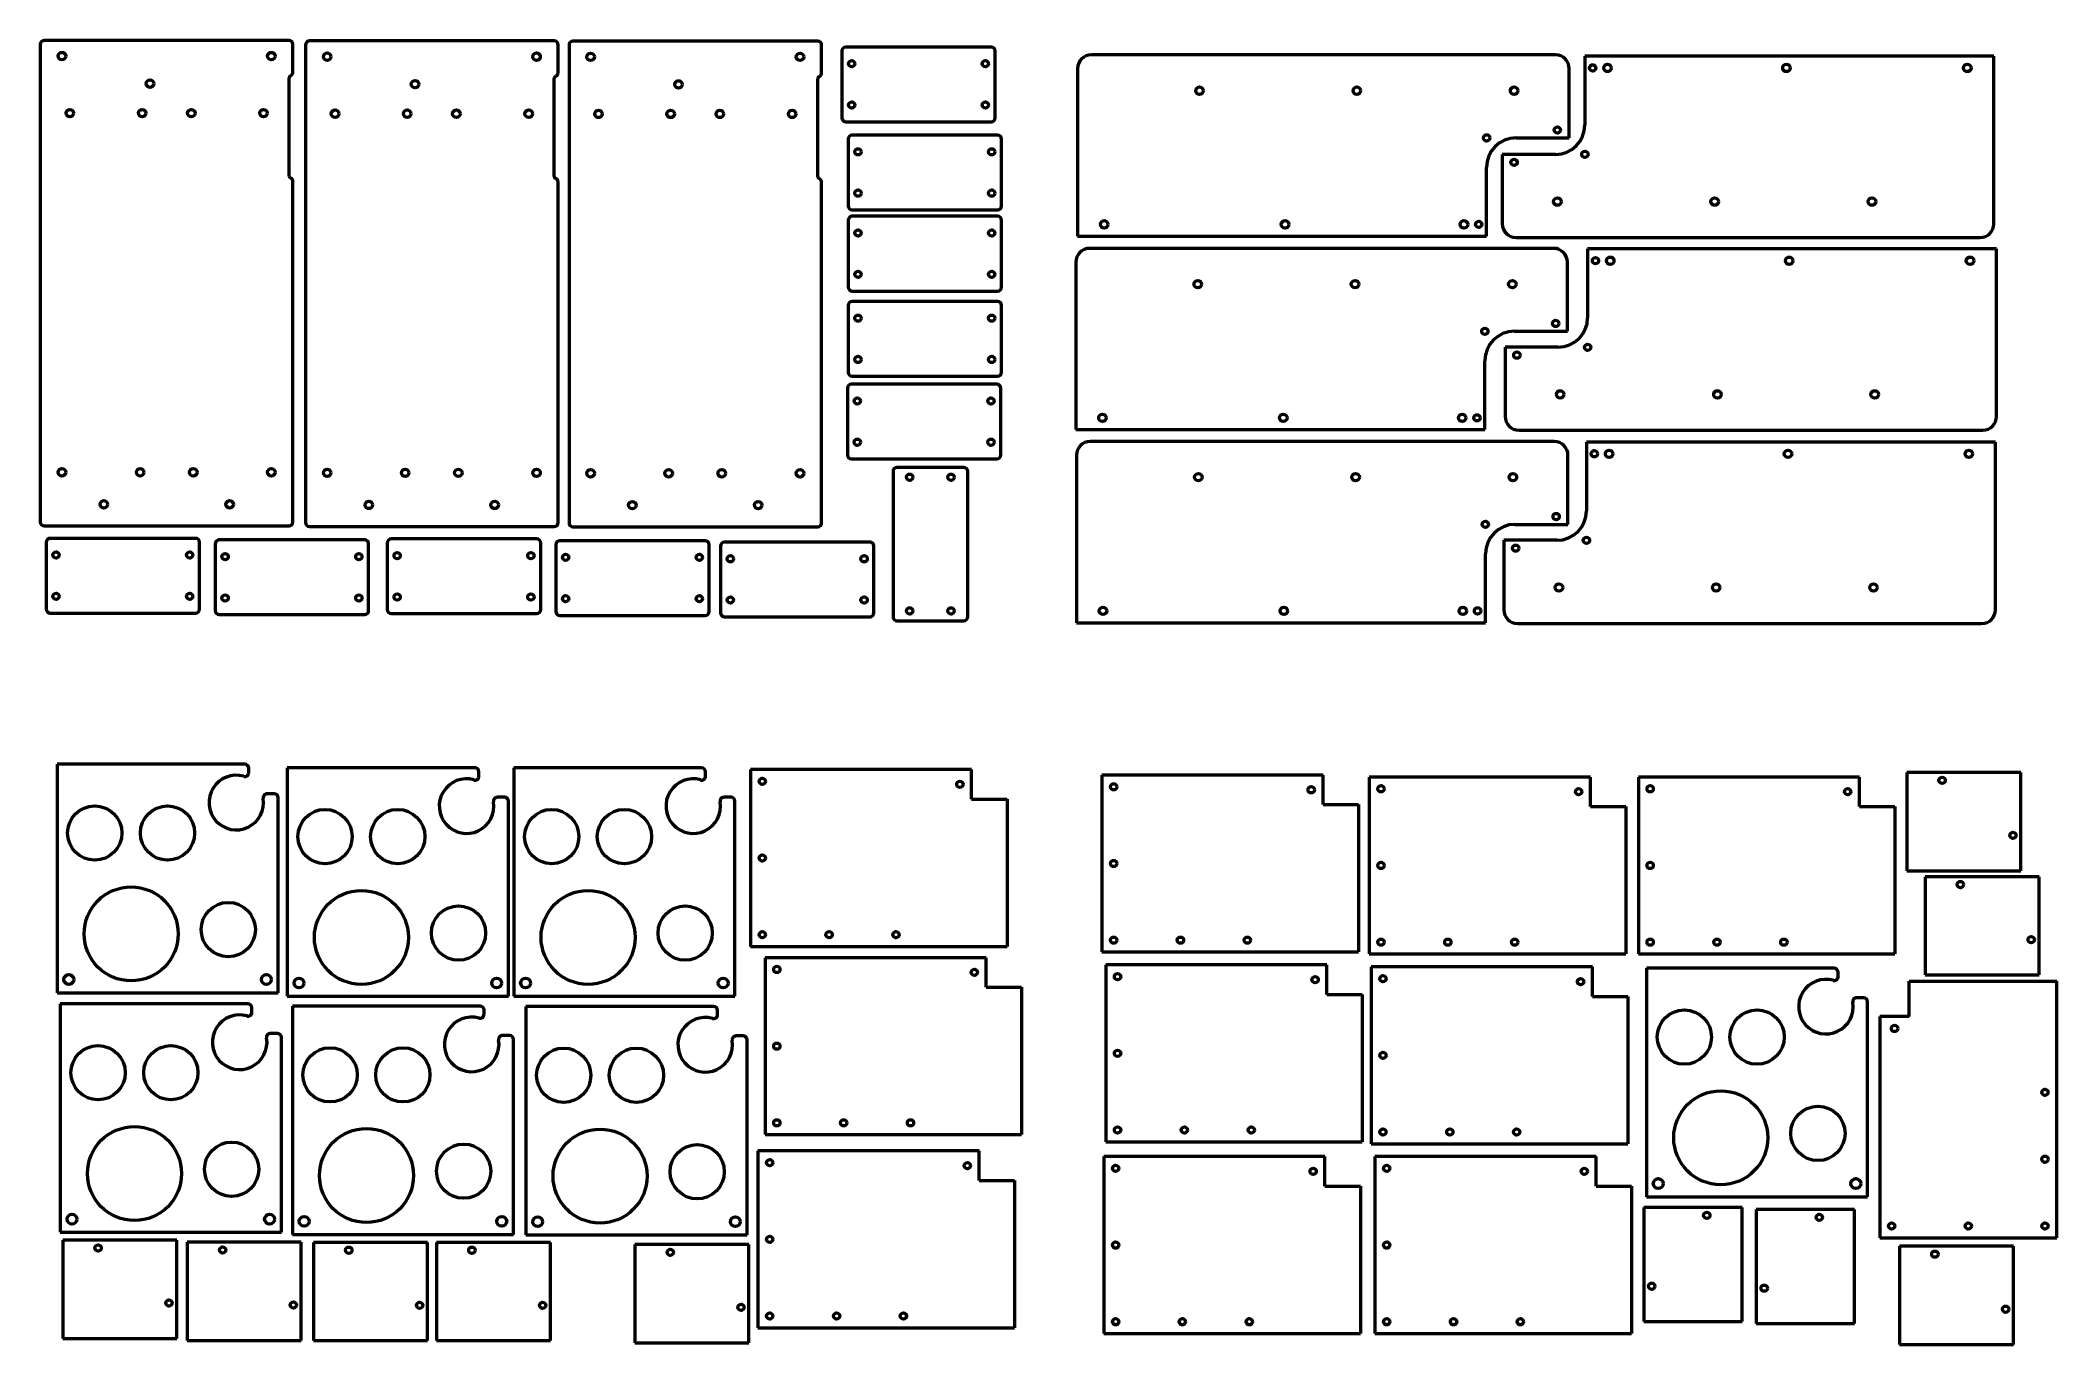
# Model space of a CAD drawing. Header units: millimetres. Extents: x 101 to 1127, y 93 to 757.
import ezdxf

# ---------------------------------------------------------------- set-up
doc = ezdxf.new("R2010")
doc.units = ezdxf.units.MM
doc.layers.add('Visible (ISO)', color=7, linetype='Continuous', lineweight=50)

msp = doc.modelspace()

# ---------------------------------------------------------------- linework, layer by layer
at = {"layer": 'Visible (ISO)'}
for p, q in [((101.2, 754.9), (101.2, 511.9)), ((227.7, 756.9), (103.2, 756.9)), ((229.7, 740.8), (229.7, 754.9)), ((236.1, 754.6), (236.1, 511.6)), ((362.6, 756.6), (238.1, 756.6)), ((364.6, 740.5), (364.6, 754.6)), ((370.1, 754.5), (370.1, 511.5)), ((496.6, 756.5), (372.1, 756.5)), ((498.6, 740.3), (498.6, 754.5)), ((508.9, 751.5), (508.9, 717.5)), ((584.9, 753.5), (510.9, 753.5)), ((586.9, 717.5), (586.9, 751.5)), ((871.8, 749.5), (635.8, 749.5)), ((886.8, 748.9), (886.8, 713.9)), ((1094.8, 748.9), (886.8, 748.9)), ((1094.8, 663.6), (1094.8, 748.9)), ((628.8, 742.5), (628.8, 657.3)), ((878.8, 707.3), (878.8, 742.5)), ((227.7, 687.9), (227.7, 737.9)), ((362.6, 687.6), (362.6, 737.6)), ((496.6, 687.5), (496.6, 737.5)), ((510.9, 715.5), (584.9, 715.5)), ((588.1, 708.7), (514.1, 708.7)), ((512.1, 706.7), (512.1, 672.7)), ((590.1, 672.7), (590.1, 706.7)), ((871.8, 698.9), (844.8, 698.9)), ((844.8, 698.9), (844.8, 663.6)), ((851.8, 707.3), (878.8, 707.3)), ((836.8, 657.3), (836.8, 692.3)), ((229.7, 511.9), (229.7, 685.1)), ((364.6, 511.6), (364.6, 684.8)), ((498.6, 511.5), (498.6, 684.7)), ((514.1, 670.7), (588.1, 670.7)), ((588.1, 667.4), (514.1, 667.4)), ((512.1, 665.4), (512.1, 631.4)), ((590.1, 631.4), (590.1, 665.4)), ((628.8, 657.3), (836.8, 657.3)), ((851.8, 656.6), (1087.8, 656.6)), ((870.9, 651.1), (634.9, 651.1)), ((888.2, 650.8), (888.2, 615.8)), ((1096.2, 650.8), (888.2, 650.8)), ((1096.2, 565.6), (1096.2, 650.8)), ((627.9, 644.1), (627.9, 558.9)), ((877.9, 608.9), (877.9, 644.1)), ((514.1, 629.4), (588.1, 629.4)), ((512.1, 622.1), (512.1, 588.1)), ((588.1, 624.1), (514.1, 624.1)), ((590.1, 588.1), (590.1, 622.1)), ((850.9, 608.9), (877.9, 608.9)), ((873.2, 600.8), (846.2, 600.8)), ((846.2, 600.8), (846.2, 565.6)), ((514.1, 586.1), (588.1, 586.1)), ((835.9, 558.9), (835.9, 593.9)), ((511.7, 580), (511.7, 546)), ((587.7, 582), (513.7, 582)), ((589.7, 546), (589.7, 580)), ((627.9, 558.9), (835.9, 558.9)), ((853.2, 558.6), (1089.2, 558.6)), ((513.7, 544), (587.7, 544)), ((628.2, 545.9), (628.2, 460.7)), ((871.2, 552.9), (635.2, 552.9)), ((878.2, 510.7), (878.2, 545.9)), ((887.6, 552.6), (887.6, 517.6)), ((1095.6, 552.6), (887.6, 552.6)), ((1095.6, 467.3), (1095.6, 552.6)), ((534.9, 537.7), (534.9, 463.7)), ((570.9, 539.7), (536.9, 539.7)), ((572.9, 463.7), (572.9, 537.7)), ((103.2, 509.9), (227.7, 509.9)), ((180.2, 503.6), (106.2, 503.6)), ((266.2, 502.8), (192.2, 502.8)), ((238.1, 509.6), (362.6, 509.6)), ((353.7, 503.3), (279.7, 503.3)), ((372.1, 509.5), (496.6, 509.5)), ((872.6, 502.6), (845.6, 502.6)), ((845.6, 502.6), (845.6, 467.3)), ((851.2, 510.7), (878.2, 510.7)), ((104.2, 501.6), (104.2, 467.6)), ((182.2, 467.6), (182.2, 501.6)), ((190.2, 500.8), (190.2, 466.8)), ((268.2, 466.8), (268.2, 500.8)), ((277.7, 501.3), (277.7, 467.3)), ((355.7, 467.3), (355.7, 501.3)), ((363.4, 500.4), (363.4, 466.4)), ((439.4, 502.4), (365.4, 502.4)), ((441.4, 466.4), (441.4, 500.4)), ((447.2, 499.7), (447.2, 465.7)), ((523.2, 501.7), (449.2, 501.7)), ((525.2, 465.7), (525.2, 499.7)), ((836.2, 460.7), (836.2, 495.7)), ((106.2, 465.6), (180.2, 465.6)), ((192.2, 464.8), (266.2, 464.8)), ((279.7, 465.3), (353.7, 465.3)), ((365.4, 464.4), (439.4, 464.4)), ((449.2, 463.7), (523.2, 463.7)), ((536.9, 461.7), (570.9, 461.7)), ((628.2, 460.7), (836.2, 460.7)), ((852.6, 460.3), (1088.6, 460.3)), ((205.2, 388.7), (109.7, 388.7)), ((109.7, 388.7), (109.7, 272.5)), ((207.2, 384.4), (207.2, 386.7)), ((322.3, 386.9), (226.8, 386.9)), ((226.8, 386.9), (226.8, 270.7)), ((324.3, 382.6), (324.3, 384.9)), ((437.5, 386.9), (342, 386.9)), ((342, 386.9), (342, 270.7)), ((439.5, 382.6), (439.5, 384.9)), ((574.9, 386), (462.4, 386)), ((462.4, 386), (462.4, 296)), ((574.9, 371), (574.9, 386)), ((753.6, 383.2), (641.1, 383.2)), ((641.1, 383.2), (641.1, 293.2)), ((753.6, 368.2), (753.6, 383.2)), ((889.6, 382.2), (777.1, 382.2)), ((777.1, 382.2), (777.1, 292.2)), ((889.6, 367.2), (889.6, 382.2)), ((1026.5, 382.2), (914, 382.2)), ((914, 382.2), (914, 292.2)), ((1026.5, 367.2), (1026.5, 382.2)), ((1108.5, 384.5), (1050.5, 384.5)), ((1050.5, 384.5), (1050.5, 334.5)), ((1108.5, 334.5), (1108.5, 384.5)), ((220.2, 373.7), (216.6, 373.7)), ((222.2, 272.5), (222.2, 371.7)), ((337.3, 371.9), (333.7, 371.9)), ((339.3, 270.7), (339.3, 369.9)), ((452.5, 371.9), (448.9, 371.9)), ((454.5, 270.7), (454.5, 369.9)), ((574.9, 371), (592.9, 371)), ((592.9, 371), (592.9, 296)), ((753.6, 368.2), (771.6, 368.2)), ((771.6, 368.2), (771.6, 293.2)), ((889.6, 367.2), (907.6, 367.2)), ((907.6, 367.2), (907.6, 292.2)), ((1026.5, 367.2), (1044.5, 367.2)), ((1044.5, 367.2), (1044.5, 292.2)), ((1050.5, 334.5), (1108.5, 334.5)), ((1117.8, 331.5), (1059.8, 331.5)), ((1059.8, 331.5), (1059.8, 281.5)), ((1117.8, 281.5), (1117.8, 331.5)), ((462.4, 296), (592.9, 296)), ((582.3, 290.3), (469.8, 290.3)), ((469.8, 290.3), (469.8, 200.3)), ((582.3, 275.3), (582.3, 290.3)), ((641.1, 293.2), (771.6, 293.2)), ((777.1, 292.2), (907.6, 292.2)), ((914, 292.2), (1044.5, 292.2)), ((755.6, 286.6), (643.1, 286.6)), ((643.1, 286.6), (643.1, 196.6)), ((755.6, 271.6), (755.6, 286.6)), ((890.6, 285.6), (778.1, 285.6)), ((778.1, 285.6), (778.1, 195.6)), ((890.6, 270.6), (890.6, 285.6)), ((1013.6, 284.9), (918.1, 284.9)), ((918.1, 284.9), (918.1, 168.7)), ((1015.6, 280.7), (1015.6, 282.9)), ((1051.8, 260.3), (1051.8, 278.3)), ((1051.8, 278.3), (1126.8, 278.3)), ((1059.8, 281.5), (1117.8, 281.5)), ((1126.8, 147.8), (1126.8, 278.3)), ((109.7, 272.5), (222.2, 272.5)), ((206.8, 266.8), (111.3, 266.8)), ((111.3, 266.8), (111.3, 150.6)), ((226.8, 270.7), (339.3, 270.7)), ((342, 270.7), (454.5, 270.7)), ((582.3, 275.3), (600.3, 275.3)), ((600.3, 275.3), (600.3, 200.3)), ((755.6, 271.6), (773.6, 271.6)), ((773.6, 271.6), (773.6, 196.6)), ((890.6, 270.6), (908.6, 270.6)), ((908.6, 270.6), (908.6, 195.6)), ((1028.6, 269.9), (1025, 269.9)), ((1030.6, 168.7), (1030.6, 267.9)), ((208.8, 262.5), (208.8, 264.8)), ((324.9, 265.7), (229.4, 265.7)), ((229.4, 265.7), (229.4, 149.5)), ((326.9, 261.5), (326.9, 263.7)), ((443.7, 265.5), (348.2, 265.5)), ((348.2, 265.5), (348.2, 149.3)), ((445.7, 261.3), (445.7, 263.5)), ((1051.8, 260.3), (1036.8, 260.3)), ((1036.8, 260.3), (1036.8, 147.8)), ((221.8, 251.8), (218.2, 251.8)), ((223.8, 150.6), (223.8, 249.8)), ((339.9, 250.7), (336.3, 250.7)), ((341.9, 149.5), (341.9, 248.7)), ((458.7, 250.5), (455.1, 250.5)), ((460.7, 149.3), (460.7, 248.5)), ((469.8, 200.3), (600.3, 200.3)), ((643.1, 196.6), (773.6, 196.6)), ((778.1, 195.6), (908.6, 195.6)), ((578.7, 192), (466.2, 192)), ((466.2, 192), (466.2, 102)), ((578.7, 177), (578.7, 192)), ((754.6, 189.1), (642.1, 189.1)), ((642.1, 189.1), (642.1, 99.1)), ((754.6, 174.1), (754.6, 189.1)), ((892.5, 189.1), (780, 189.1)), ((780, 189.1), (780, 99.1)), ((892.5, 174.1), (892.5, 189.1)), ((578.7, 177), (596.7, 177)), ((596.7, 177), (596.7, 102)), ((754.6, 174.1), (772.6, 174.1)), ((772.6, 174.1), (772.6, 99.1)), ((892.5, 174.1), (910.5, 174.1)), ((910.5, 174.1), (910.5, 99.1)), ((918.1, 168.7), (1030.6, 168.7)), ((916.8, 163.2), (916.8, 105.2)), ((966.8, 163.2), (916.8, 163.2)), ((966.8, 105.2), (966.8, 163.2)), ((974, 162.2), (974, 104.2)), ((1024, 162.2), (974, 162.2)), ((1024, 104.2), (1024, 162.2)), ((111.3, 150.6), (223.8, 150.6)), ((170.6, 146.6), (112.6, 146.6)), ((112.6, 146.6), (112.6, 96.6)), ((170.6, 96.6), (170.6, 146.6)), ((233.9, 145.6), (175.9, 145.6)), ((175.9, 145.6), (175.9, 95.6)), ((229.4, 149.5), (341.9, 149.5)), ((233.9, 95.6), (233.9, 145.6)), ((298.1, 145.5), (240.1, 145.5)), ((240.1, 145.5), (240.1, 95.5)), ((298.1, 95.5), (298.1, 145.5)), ((360.7, 145.5), (302.7, 145.5)), ((302.7, 145.5), (302.7, 95.5)), ((348.2, 149.3), (460.7, 149.3)), ((360.7, 95.5), (360.7, 145.5)), ((461.6, 144.4), (403.6, 144.4)), ((403.6, 144.4), (403.6, 94.4)), ((461.6, 94.4), (461.6, 144.4)), ((1036.8, 147.8), (1126.8, 147.8)), ((1104.8, 143.5), (1046.8, 143.5)), ((1046.8, 143.5), (1046.8, 93.5)), ((1104.8, 93.5), (1104.8, 143.5)), ((916.8, 105.2), (966.8, 105.2)), ((974, 104.2), (1024, 104.2)), ((112.6, 96.6), (170.6, 96.6)), ((175.9, 95.6), (233.9, 95.6)), ((240.1, 95.5), (298.1, 95.5)), ((302.7, 95.5), (360.7, 95.5)), ((403.6, 94.4), (461.6, 94.4)), ((466.2, 102), (596.7, 102)), ((642.1, 99.1), (772.6, 99.1)), ((780, 99.1), (910.5, 99.1)), ((1046.8, 93.5), (1104.8, 93.5))]:
    msp.add_line(p, q, dxfattribs=at)
for centre, radius in [((112.2, 748.9), 1.9), ((218.7, 748.9), 1.9), ((247.1, 748.6), 1.9), ((353.6, 748.6), 1.9), ((381.1, 748.5), 1.9), ((487.6, 748.5), 1.9), ((513.9, 745), 1.6), ((581.9, 745), 1.6), ((890.8, 742.9), 1.6), ((898.3, 742.9), 1.9), ((989.3, 742.9), 1.9), ((1081.3, 742.9), 1.9), ((157, 734.9), 1.9), ((291.8, 734.6), 1.9), ((425.8, 734.5), 1.9), ((690.8, 731.3), 1.9), ((770.8, 731.3), 1.9), ((850.8, 731.3), 1.9), ((116.2, 719.9), 1.9), ((153, 719.9), 1.9), ((178, 719.9), 1.9), ((214.7, 719.9), 1.9), ((251.1, 719.6), 1.9), ((287.8, 719.6), 1.9), ((312.8, 719.6), 1.9), ((349.6, 719.6), 1.9), ((385.1, 719.5), 1.9), ((421.8, 719.5), 1.9), ((446.8, 719.5), 1.9), ((483.6, 719.5), 1.9), ((513.9, 724), 1.6), ((581.9, 724), 1.6), ((836.8, 707.3), 1.6), ((872.8, 711.3), 1.6), ((517.1, 700.2), 1.6), ((585.1, 700.2), 1.6), ((886.8, 698.9), 1.6), ((850.8, 694.9), 1.6), ((517.1, 679.2), 1.6), ((585.1, 679.2), 1.6), ((872.8, 674.9), 1.9), ((952.8, 674.9), 1.9), ((1032.8, 674.9), 1.9), ((517.1, 658.9), 1.6), ((585.1, 658.9), 1.6), ((642.3, 663.3), 1.9), ((734.3, 663.3), 1.9), ((825.3, 663.3), 1.9), ((832.8, 663.3), 1.6), ((892.2, 644.8), 1.6), ((899.7, 644.8), 1.9), ((990.7, 644.8), 1.9), ((1082.7, 644.8), 1.9), ((517.1, 637.9), 1.6), ((585.1, 637.9), 1.6), ((689.9, 632.9), 1.9), ((769.9, 632.9), 1.9), ((849.9, 632.9), 1.9), ((517.1, 615.6), 1.6), ((585.1, 615.6), 1.6), ((835.9, 608.9), 1.6), ((871.9, 612.9), 1.6), ((517.1, 594.6), 1.6), ((585.1, 594.6), 1.6), ((852.2, 596.8), 1.6), ((888.2, 600.8), 1.6), ((516.7, 573.5), 1.6), ((584.7, 573.5), 1.6), ((874.2, 576.8), 1.9), ((954.2, 576.8), 1.9), ((1034.2, 576.8), 1.9), ((641.4, 564.9), 1.9), ((733.4, 564.9), 1.9), ((824.4, 564.9), 1.9), ((831.9, 564.9), 1.6), ((516.7, 552.5), 1.6), ((584.7, 552.5), 1.6), ((891.6, 546.6), 1.6), ((899.1, 546.6), 1.9), ((990.1, 546.6), 1.9), ((1082.1, 546.6), 1.9), ((112.2, 537.2), 1.9), ((152, 537.2), 1.9), ((179, 537.2), 1.9), ((218.7, 537.2), 1.9), ((247.1, 536.9), 1.9), ((286.8, 536.9), 1.9), ((313.8, 536.9), 1.9), ((353.6, 536.9), 1.9), ((381.1, 536.7), 1.9), ((420.8, 536.7), 1.9), ((447.8, 536.7), 1.9), ((487.6, 536.7), 1.9), ((543.4, 534.7), 1.6), ((564.4, 534.7), 1.6), ((690.2, 534.7), 1.9), ((770.2, 534.7), 1.9), ((850.2, 534.7), 1.9), ((133.5, 520.9), 1.9), ((197.5, 520.9), 1.9), ((268.3, 520.6), 1.9), ((332.3, 520.6), 1.9), ((402.3, 520.5), 1.9), ((466.3, 520.5), 1.9), ((872.2, 514.7), 1.6), ((836.2, 510.7), 1.6), ((887.6, 502.6), 1.6), ((109.2, 495.1), 1.6), ((177.2, 495.1), 1.6), ((195.2, 494.3), 1.6), ((263.2, 494.3), 1.6), ((282.7, 494.8), 1.6), ((350.7, 494.8), 1.6), ((368.4, 493.9), 1.6), ((436.4, 493.9), 1.6), ((452.2, 493.2), 1.6), ((520.2, 493.2), 1.6), ((851.6, 498.6), 1.6), ((109.2, 474.1), 1.6), ((177.2, 474.1), 1.6), ((195.2, 473.3), 1.6), ((263.2, 473.3), 1.6), ((282.7, 473.8), 1.6), ((350.7, 473.8), 1.6), ((368.4, 472.9), 1.6), ((436.4, 472.9), 1.6), ((452.2, 472.2), 1.6), ((520.2, 472.2), 1.6), ((873.6, 478.6), 1.9), ((953.6, 478.6), 1.9), ((1033.6, 478.6), 1.9), ((543.4, 466.7), 1.6), ((564.4, 466.7), 1.6), ((641.7, 466.7), 1.9), ((733.7, 466.7), 1.9), ((824.7, 466.7), 1.9), ((832.2, 466.7), 1.6), ((468.4, 380), 1.6), ((568.9, 378.5), 1.6), ((1068.5, 380.5), 1.6), ((647.1, 377.2), 1.6), ((747.6, 375.7), 1.6), ((783.1, 376.2), 1.6), ((883.6, 374.7), 1.6), ((920, 376.2), 1.6), ((1020.5, 374.7), 1.6), ((128.9, 353.7), 13.8), ((165.9, 353.7), 13.8), ((246, 351.9), 13.8), ((283, 351.9), 13.8), ((361.3, 351.9), 13.8), ((398.3, 351.9), 13.8), ((1104.5, 352.5), 1.6), ((468.4, 341), 1.6), ((647.1, 338.2), 1.6), ((783.1, 337.2), 1.6), ((920, 337.2), 1.6), ((1077.8, 327.5), 1.6), ((147.4, 302.4), 23.9), ((196.8, 304.6), 13.8), ((264.5, 300.6), 23.9), ((379.8, 300.6), 23.9), ((313.9, 302.8), 13.8), ((429.2, 302.8), 13.8), ((468.4, 302), 1.6), ((502.4, 302), 1.6), ((536.4, 302), 1.6), ((647.1, 299.2), 1.6), ((681.1, 299.2), 1.6), ((715.1, 299.2), 1.6), ((783.1, 298.2), 1.6), ((817.1, 298.2), 1.6), ((851.1, 298.2), 1.6), ((920, 298.2), 1.6), ((954, 298.2), 1.6), ((988, 298.2), 1.6), ((1113.8, 299.5), 1.6), ((115.7, 279.2), 2.5), ((216.2, 279.2), 2.5), ((232.8, 277.4), 2.5), ((333.3, 277.4), 2.5), ((348, 277.4), 2.5), ((448.5, 277.4), 2.5), ((475.8, 284.3), 1.6), ((576.3, 282.8), 1.6), ((649.1, 280.6), 1.6), ((749.6, 279.1), 1.6), ((784.1, 279.6), 1.6), ((884.6, 278.1), 1.6), ((937.4, 249.9), 13.8), ((974.4, 249.9), 13.8), ((475.8, 245.3), 1.6), ((1044.3, 254.3), 1.6), ((130.6, 231.8), 13.8), ((167.6, 231.8), 13.8), ((248.6, 230.7), 13.8), ((285.6, 230.7), 13.8), ((367.4, 230.5), 13.8), ((404.4, 230.5), 13.8), ((649.1, 241.6), 1.6), ((784.1, 240.6), 1.6), ((955.9, 198.7), 23.9), ((1120.8, 221.8), 1.6), ((475.8, 206.3), 1.6), ((509.8, 206.3), 1.6), ((543.8, 206.3), 1.6), ((1005.3, 200.9), 13.8), ((149.1, 180.5), 23.9), ((198.5, 182.7), 13.8), ((267.1, 179.5), 23.9), ((316.5, 181.7), 13.8), ((385.9, 179.2), 23.9), ((435.3, 181.4), 13.8), ((649.1, 202.6), 1.6), ((683.1, 202.6), 1.6), ((717.1, 202.6), 1.6), ((784.1, 201.6), 1.6), ((818.1, 201.6), 1.6), ((852.1, 201.6), 1.6), ((472.2, 186), 1.6), ((572.7, 184.5), 1.6), ((648.1, 183.1), 1.6), ((786, 183.1), 1.6), ((1120.8, 187.8), 1.6), ((748.6, 181.6), 1.6), ((886.5, 181.6), 1.6), ((924.1, 175.4), 2.5), ((1024.6, 175.4), 2.5), ((117.3, 157.3), 2.5), ((217.8, 157.3), 2.5), ((235.4, 156.2), 2.5), ((335.9, 156.2), 2.5), ((354.2, 156), 2.5), ((454.7, 156), 2.5), ((948.8, 159.2), 1.6), ((1006, 158.2), 1.6), ((1042.8, 153.8), 1.6), ((1081.8, 153.8), 1.6), ((1120.8, 153.8), 1.6), ((130.6, 142.6), 1.6), ((472.2, 147), 1.6), ((648.1, 144.1), 1.6), ((786, 144.1), 1.6), ((193.9, 141.6), 1.6), ((258.1, 141.5), 1.6), ((320.7, 141.5), 1.6), ((421.6, 140.4), 1.6), ((1064.8, 139.5), 1.6), ((920.8, 123.2), 1.6), ((978, 122.2), 1.6), ((166.6, 114.6), 1.6), ((229.9, 113.6), 1.6), ((294.1, 113.5), 1.6), ((356.7, 113.5), 1.6), ((457.6, 112.4), 1.6), ((1100.8, 111.5), 1.6), ((472.2, 108), 1.6), ((506.2, 108), 1.6), ((540.2, 108), 1.6), ((648.1, 105.1), 1.6), ((682.1, 105.1), 1.6), ((716.1, 105.1), 1.6), ((786, 105.1), 1.6), ((820, 105.1), 1.6), ((854, 105.1), 1.6)]:
    msp.add_circle(centre, radius, dxfattribs=at)
for centre, radius, start, end in [((103.2, 754.9), 2, 90, 180), ((227.7, 754.9), 2, 0, 90), ((238.1, 754.6), 2, 90, 180), ((362.6, 754.6), 2, 0, 90), ((372.1, 754.5), 2, 90, 180), ((496.6, 754.5), 2, 0, 90), ((510.9, 751.5), 2, 90, 180), ((584.9, 751.5), 2, 0, 90), ((635.8, 742.5), 7, 90, 180), ((871.8, 742.5), 7, 0, 90), ((228.7, 737.9), 1, 109.4712, 180), ((227.7, 740.8), 2, 289.4712, 0), ((363.6, 737.6), 1, 109.4712, 180), ((362.6, 740.5), 2, 289.4712, 0), ((497.6, 737.5), 1, 109.4712, 180), ((496.6, 740.3), 2, 289.4712, 0), ((510.9, 717.5), 2, 180, 270), ((514.1, 706.7), 2, 90, 180), ((584.9, 717.5), 2, 270, 0), ((588.1, 706.7), 2, 0, 90), ((871.8, 713.9), 15, 270, 0), ((851.8, 692.3), 15, 90, 180), ((228.7, 687.9), 1, 180, 250.5288), ((363.6, 687.6), 1, 180, 250.5288), ((497.6, 687.5), 1, 180, 250.5288), ((227.7, 685.1), 2, 0, 70.5288), ((362.6, 684.8), 2, 0, 70.5288), ((496.6, 684.7), 2, 0, 70.5288), ((514.1, 672.7), 2, 180, 270), ((514.1, 665.4), 2, 90, 180), ((588.1, 672.7), 2, 270, 0), ((588.1, 665.4), 2, 0, 90), ((851.8, 663.6), 7, 180, 270), ((1087.8, 663.6), 7, 270, 0), ((634.9, 644.1), 7, 90, 180), ((870.9, 644.1), 7, 0, 90), ((514.1, 631.4), 2, 180, 270), ((588.1, 631.4), 2, 270, 0), ((514.1, 622.1), 2, 90, 180), ((588.1, 622.1), 2, 0, 90), ((873.2, 615.8), 15, 270, 0), ((850.9, 593.9), 15, 90, 180), ((514.1, 588.1), 2, 180, 270), ((588.1, 588.1), 2, 270, 0), ((513.7, 580), 2, 90, 180), ((587.7, 580), 2, 0, 90), ((853.2, 565.6), 7, 180, 270), ((1089.2, 565.6), 7, 270, 0), ((513.7, 546), 2, 180, 270), ((587.7, 546), 2, 270, 0), ((635.2, 545.9), 7, 90, 180), ((871.2, 545.9), 7, 0, 90), ((536.9, 537.7), 2, 90, 180), ((570.9, 537.7), 2, 0, 90), ((872.6, 517.6), 15, 270, 0), ((103.2, 511.9), 2, 180, 270), ((106.2, 501.6), 2, 90, 180), ((180.2, 501.6), 2, 0, 90), ((192.2, 500.8), 2, 90, 180), ((227.7, 511.9), 2, 270, 0), ((238.1, 511.6), 2, 180, 270), ((266.2, 500.8), 2, 0, 90), ((279.7, 501.3), 2, 90, 180), ((353.7, 501.3), 2, 0, 90), ((362.6, 511.6), 2, 270, 0), ((372.1, 511.5), 2, 180, 270), ((496.6, 511.5), 2, 270, 0), ((851.2, 495.7), 15, 90, 180), ((365.4, 500.4), 2, 90, 180), ((439.4, 500.4), 2, 0, 90), ((449.2, 499.7), 2, 90, 180), ((523.2, 499.7), 2, 0, 90), ((106.2, 467.6), 2, 180, 270), ((180.2, 467.6), 2, 270, 0), ((192.2, 466.8), 2, 180, 270), ((266.2, 466.8), 2, 270, 0), ((279.7, 467.3), 2, 180, 270), ((353.7, 467.3), 2, 270, 0), ((365.4, 466.4), 2, 180, 270), ((439.4, 466.4), 2, 270, 0), ((449.2, 465.7), 2, 180, 270), ((523.2, 465.7), 2, 270, 0), ((536.9, 463.7), 2, 180, 270), ((570.9, 463.7), 2, 270, 0), ((852.6, 467.3), 7, 180, 270), ((1088.6, 467.3), 7, 270, 0), ((200.9, 369.2), 13.9, 74.4465, 9.0751), ((205.2, 384.4), 2, 254.4465, 0), ((205.2, 386.7), 2, 0, 90), ((318, 367.4), 13.9, 74.4465, 9.0751), ((322.3, 382.6), 2, 254.4465, 0), ((322.3, 384.9), 2, 0, 90), ((433.3, 367.4), 13.9, 74.4465, 9.0751), ((437.5, 382.6), 2, 254.4465, 0), ((437.5, 384.9), 2, 0, 90), ((216.6, 371.7), 2, 90, 189.0751), ((220.2, 371.7), 2, 0, 90), ((333.7, 369.9), 2, 90, 189.0751), ((337.3, 369.9), 2, 0, 90), ((448.9, 369.9), 2, 90, 189.0751), ((452.5, 369.9), 2, 0, 90), ((1009.4, 265.4), 13.9, 74.4465, 9.0751), ((1013.6, 280.7), 2, 254.4465, 0), ((1013.6, 282.9), 2, 0, 90), ((206.8, 264.8), 2, 0, 90), ((1025, 267.9), 2, 90, 189.0751), ((1028.6, 267.9), 2, 0, 90), ((202.6, 247.3), 13.9, 74.4465, 9.0751), ((206.8, 262.5), 2, 254.4465, 0), ((320.6, 246.2), 13.9, 74.4465, 9.0751), ((324.9, 261.5), 2, 254.4465, 0), ((324.9, 263.7), 2, 0, 90), ((439.4, 246), 13.9, 74.4465, 9.0751), ((443.7, 261.3), 2, 254.4465, 0), ((443.7, 263.5), 2, 0, 90), ((218.2, 249.8), 2, 90, 189.0751), ((221.8, 249.8), 2, 0, 90), ((336.3, 248.7), 2, 90, 189.0751), ((339.9, 248.7), 2, 0, 90), ((455.1, 248.5), 2, 90, 189.0751), ((458.7, 248.5), 2, 0, 90)]:
    msp.add_arc(centre, radius, start, end, dxfattribs=at)

doc.saveas('drawing.dxf')
